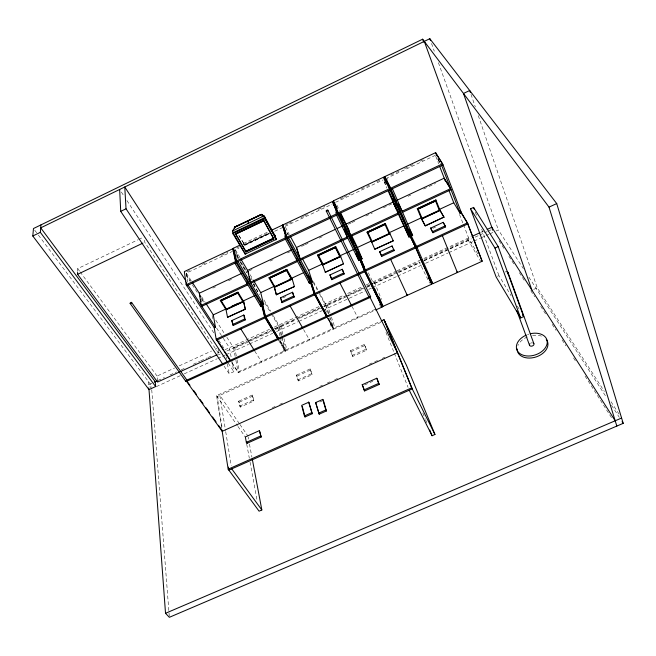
<?xml version="1.0" encoding="UTF-8"?>
<svg xmlns="http://www.w3.org/2000/svg" width="656" height="656" viewBox="0 0 656 656"><rect width="100%" height="100%" fill="white"/><g stroke="black" fill="none" stroke-linecap="round" stroke-linejoin="round"><path stroke-width="0.49" stroke-dasharray="3.28 2.46" d="M77.654 271.469L77.703 268.624L137.793 239.875M138.711 239.432L143.336 237.218M246.41 244.147L245.877 244.393A5.978 5.01 -13 0 0 245.434 244.606L244.565 244.877A0.91 0.763 -12.7 0 0 244.983 244.827L269.411 233.306M243.515 243.458L268.468 231.691M340.259 198.891L342.998 197.595M343.908 197.169L350.296 194.16M361.251 188.994L365.81 186.845M366.729 186.411L369.467 185.123M376.765 181.679L381.333 179.531M390.746 175.095L395.371 172.922M396.298 172.479L399.069 171.175M404.621 168.559L409.246 166.378M410.172 165.943L412.944 164.64M420.34 161.155L423.12 159.843M236.709 247.943L239.481 246.64M243.171 244.893L269.034 232.708M285.286 225.049L288.041 223.753M288.96 223.319L291.715 222.023M300.891 217.694L303.646 216.398M304.564 215.963L307.32 214.668M318.34 209.477L324.761 206.443M186.788 271.707L189.527 270.42M202.294 264.401L206.853 262.252M221.449 255.373L227.829 252.363M269.362 233.126L244.696 244.704L238.44 234.782M268.558 233.913L244.713 245.073L237.972 234.094M335.528 202.335L383.301 179.826M435.379 155.3L386.974 178.104L388.327 180.761M237.349 258.53L235.397 249.764L239.055 248.042M244.532 245.467L269.19 233.848M274.667 231.265L281.973 227.821M285.016 226.394L332.19 204.164M187.608 282.146L186.32 273.126L232.331 251.453M348.402 224.213L351.157 222.925M352.083 222.491L354.839 221.203M365.884 216.037L372.329 213.028M383.375 207.862L387.975 205.705M388.893 205.279L391.657 203.983M408.073 196.316L410.812 195.037M423.612 189.051L428.188 186.911M429.098 186.484L435.502 183.491M249.067 270.92L253.651 268.78M270.133 261.072L274.708 258.931M287.525 252.937L290.272 251.65M301.555 246.377L304.335 245.073M305.261 244.639L308.049 243.343M319.169 238.136L323.81 235.971M212.831 288.099L215.603 286.811M228.526 280.768L233.134 278.611M432.845 228.337L435.535 227.091M282.851 297.914L285.647 296.627M157.497 381.038L157.071 376.052L174.603 368M179.211 365.876L211.494 351.042M215.184 349.353L217.029 348.5M151.954 383.227L148.641 384.752L151.675 388.77M157.94 380.48L164.451 377.495M170.035 374.937L176.546 371.944M181.195 369.812L185.845 367.68M193.282 364.269L199.793 361.276M200.728 360.849L207.23 357.864M208.165 357.438L210.953 356.159M217.464 353.166L219.325 352.313M224.901 349.755L270.477 328.845M274.2 327.139L319.767 306.229M323.49 304.523L343.949 295.134M347.672 293.421L362.555 286.598M366.269 284.893L369.066 283.605M372.78 281.9L396.035 271.231M396.962 270.805L420.217 260.137M423.932 258.431L471.369 236.668M480.668 232.396L484.39 230.691M396.757 272.068L373.239 282.859L373.682 283.941M397.692 271.641L419.11 261.818L429.655 283.13M424.383 259.407L468.991 238.948L478.183 254.52M281.818 335.2L279.464 326.139L319.62 307.721M319.628 294.314L325.417 305.056L324.261 305.589L326.549 312.51M328.902 313.666L325.95 304.819L363.006 287.82M366.688 286.131L371.288 284.023M235.16 356.429L233.454 347.491L248.353 340.661M249.272 340.234L270.395 330.55M274.069 328.869L278.882 326.655L271.117 313.56M218.399 354.847L220.26 353.994M226.771 351.009L247.238 341.628M248.165 341.202L271.42 330.534M275.143 328.828L295.61 319.447M296.537 319.021L319.792 308.353M323.515 306.647L344.908 296.84M345.835 296.414L363.514 288.304M367.237 286.598L370.025 285.319M373.748 283.613L395.142 273.798M398.856 272.092L420.258 262.285M423.973 260.58L471.418 238.825M475.141 237.119L478.855 235.414M479.79 234.987L483.505 233.274M484.44 232.847L487.228 231.568M488.162 231.142L491.877 229.436M374.855 283.408L397.7 272.929M398.618 272.511L419.635 262.876M423.989 260.883L468.392 240.522M280.907 326.754L295.79 319.931M299.513 318.226L322.768 307.557M327.483 305.401L346.844 296.52M347.762 296.102L363.44 288.911M367.122 287.221L369.894 285.95M234.807 348.139L249.526 341.399M250.444 340.972L271.592 331.272M275.274 329.591L278.029 328.32M156.333 386.638L180.556 375.544M184.279 373.838L216.89 358.898M217.817 358.471L221.548 356.766M222.482 356.331L225.27 355.052M226.205 354.625L248.567 344.384M249.493 343.957L272.789 333.289M276.512 331.575L297.939 321.76M298.874 321.333L322.162 310.665M323.096 310.239L365.023 291.026M368.746 289.321L371.542 288.041M372.477 287.615L396.7 276.52M397.626 276.094L421.849 264.991M425.58 263.286L447.941 253.044M448.868 252.617L473.091 241.515M474.026 241.088L480.545 238.103M481.479 237.677L485.202 235.971M486.137 235.545L488.933 234.258M489.86 233.831L493.591 232.126L492.312 230.108M495.985 231.027L498.388 229.928L523.349 268.616M224.09 366.155L229.198 373.805L233.848 371.69L231.625 359.693M375.125 309.329L333.732 328.172L328.451 318.447M279.686 340.53L285.877 350.862L333.445 329.214L329.648 317.783M328.23 318.349L333.994 328.959L374.715 310.427M231.658 362.735L238.276 372.788L285.278 351.403L281.481 336.717M221.646 427.868L216.546 395.617L380.275 321.383M380.841 322.391L217.202 396.56L222.318 428.819M497.56 276.299L498.986 275.651L511.065 295.692M238.727 401.152L252.207 395.068L252.847 396.035L253.856 400.988L240.301 407.097L238.727 401.152L240.301 407.097M296.471 375.084L310.157 368.91L310.739 369.91L312.117 374.74L298.365 380.939L296.471 375.084L298.365 380.939M350.501 350.698L364.375 344.433L364.908 345.466L366.638 350.173L352.69 356.462L350.501 350.698L352.69 356.462M239.374 402.112L252.847 396.035M297.07 376.077L310.739 369.91M351.05 351.714L364.908 345.466M239.653 406.138L253.216 400.021L252.207 395.068M297.758 379.947L311.534 373.74L310.157 368.91M352.141 355.437L366.097 349.148L364.375 344.433M533.705 289.378L537.256 287.779L604.389 391.468M272.289 407.704L275.085 406.458M279.735 404.367L282.531 403.112M319.767 386.409L322.555 385.154M327.213 383.071L330.001 381.817M334.658 379.726L337.455 378.471M369.098 364.277L373.756 362.186M374.683 361.768L377.479 360.513M382.136 358.43L384.924 357.176M319.816 402.005L322.49 400.808M364.629 384.949L369.164 382.932M370.074 382.522L372.788 381.308M34.702 230.174L37.777 234.258M38.392 235.078L151.421 385.564L151.552 387.171M77.703 268.624L79.524 271.084M80.13 271.904L157.071 376.052M244.065 244.59L243.958 244.401A9.414 7.905 -11.7 0 0 243.778 244.081L243.524 243.655M216.546 395.617L237.365 425.596M237.948 426.425L245.434 437.216M239.35 423.62L219.826 395.371L225.541 430.615M239.924 424.457L247.96 436.084M253.216 400.021L253.856 400.988M228.198 363.162L233.848 371.69M232.06 362.752L238.12 371.96L285.065 350.591L278.866 340.267M121.335 192.028L123.574 195.439M126.928 200.556L214.266 333.56M218.743 340.382L224.336 348.902M216.595 328.033L222.72 337.438M223.278 338.291L229.403 347.696L231.437 358.693M611.048 401.751L619.371 414.608M186.32 273.126L191.191 280.653M201.515 296.627L205.262 302.432M186.066 274.274L190.478 281.08M201.499 298.111L204.254 302.375M215.824 320.251L224.639 333.871M226.845 337.274L233.454 347.491M186.222 275.397L190.084 281.35M192.29 284.753L197.8 293.265M201.654 299.226L203.86 302.629M528.9 277.209L606.005 396.7M611.548 405.293L619.313 417.331M499.068 240.744L504.546 249.37M508.925 256.258L514.952 265.746M519.339 272.642L524.816 281.26M530.835 290.739L534.673 296.774M540.7 306.254L546.177 314.872M552.204 324.359L556.034 330.386M562.061 339.874L565.898 345.909M573.565 357.971L575.755 361.423M585.07 376.077L611.909 418.307M254.758 351.091L261.703 362.128L261.523 361.308M437.486 158.719L441.193 164.697M517.363 306.147L519.995 310.509M278.554 340.218L285.278 351.403M279.989 340.587L285.663 350.05L333.182 328.418L327.418 317.816M240.276 262.236L246.5 272.716M253.232 284.064L258.931 293.675M235.397 249.764L239.965 257.496M250.166 274.749L253.175 279.85M236.012 252.74L239.112 257.988M251.018 278.095L252.052 279.841M263.95 299.94L270.674 311.288M273.257 315.659L279.464 326.139M236.767 254.708L238.841 258.202M241.424 262.572L246.082 270.436M253.847 283.54L254.881 285.286M236.931 255.906L239.522 260.268M240.039 261.145L246.779 272.502M253.511 283.868L259.481 294.601M264.901 303.08L270.6 312.691M467.794 239.497L480.479 261.08M311.534 373.74L312.117 374.74M303.605 329.599L309.591 340.07L309.353 339.267M327.196 317.725L333.445 329.214M286.836 232.191L288.771 235.783M313.404 281.522L318.234 290.477M318.718 291.379L325.95 304.819M287.164 233.249L288.123 235.045M313.347 282.67L317.209 289.829M285.483 227.271L289.28 234.331M366.097 349.148L366.638 350.173M351.993 306.393L357.996 318.037L357.709 317.25M384.195 181.597L386.868 186.919M368.319 272.748L372.788 281.941M336.848 205.049L339.48 210.486M384.113 181.679L386.958 188.174M374.404 282.326L381.497 299.423M379.463 303.99L380.619 306.819M422.8 412.968L425.121 418.659M425.506 419.61L427.441 424.35M385.966 332.395L393.977 352.305M394.354 353.256L408.081 387.384M335.109 211.503L336.208 214.258M438.495 159.449L440.324 164.197M438.265 159.441L440.102 164.197M459.52 214.455L463.161 223.868M463.53 224.811L468.991 238.948M435.748 156.251L438.692 163.869M475.329 212.15L477.092 216.89M481.684 229.206L498.986 275.651M431.525 43.493L434.288 51.184M438.421 62.714L498.388 229.928M471.008 94.374L475.313 106.944M478.298 115.645L537.256 287.779M327.106 304.286L330.075 313.125M331.362 316.996L334.929 327.623M330.189 317.529L333.994 328.959M325.417 305.056L328.361 313.912M328.467 318.316L331.985 328.968M284.278 235.397L285.139 238.235M280.604 325.614L282.974 334.667M284.007 338.627L286.844 349.509M282.072 336.192L285.877 350.862M278.882 326.655L281.227 335.724M277.742 327.18L280.071 336.257M280.325 337.25L283.884 351.132M234.586 346.975L236.299 355.905M237.046 359.783L239.284 371.427M235.898 360.308L238.276 372.788M248.148 437.085L248.526 439.077M249.46 444.071L251.896 457.052M246.73 444.21L249.313 458.2M250.051 462.201L257.242 501.176M226.156 356.774L226.509 358.775M227.411 363.785L229.198 373.805M218.12 349.049L218.94 353.896L144.722 242.253L144.336 237.693M212.134 315.397L212.774 319.177M225.705 431.615L231.248 465.85M151.749 389.795L169.346 617.312M148.404 381.546L148.928 388.639M530.515 343.285A2.329 1.599 -17.7 0 1 532.18 342.809M505.087 271.986A2.485 1.566 -19.5 0 1 506.006 271.756M517.928 345.482A15.793 10.881 -17.6 0 1 518.494 344.326M520.06 342.104A15.793 10.881 -17.6 0 1 529.597 336.167M532.533 335.495A15.793 10.881 -17.6 0 1 542.594 336.585M527.473 334.593A15.826 10.873 -17.7 0 1 528.851 334.125"/><path stroke-width="0.98" d="M217.079 354.748L157.588 382.038L77.597 274.323L77.629 272.42M248.14 223.352L248.321 220.703M616.837 426.064L549.006 207.116L422.636 39.196L33.472 228.534L32.8 236.004L149.002 389.607L155.661 386.556L40.344 232.339L40.934 224.901M262.293 214.938L261.375 214.709L234.774 227.32L234.454 228.14M235.906 226.591L235.258 226.886A10.898 9.241 -12.3 0 0 234.979 227.025L232.536 230.928L232.888 231.978A11.341 9.619 -10.4 0 1 233.003 232.167L233.192 232.495M234.889 227.074L234.413 227.96M234.381 227.501L234.381 227.87A3.362 2.87 -12.1 0 0 234.618 228.329L234.651 228.378M233.528 230.272L232.503 231.019L263.466 216.095L264.442 216.439A8.864 7.577 -14.5 0 1 264.704 216.89L265.278 217.948M185.984 380.628L185.82 381.333L186.534 381.366L370.058 297.488L369.672 296.545L186.402 380.332L186.534 381.366L222.187 431.304L397.421 352.715L369.672 296.545M275.864 238.973L276.02 238.358L264.917 218.194L263.983 217.956L233.011 232.732L245.016 253.38M274.889 237.349L275.463 236.455L264.393 216.324M233.249 232.511L233.151 234.044L245.188 254.126L276.258 239.374L264.655 218.612L233.47 233.224M148.945 388.828L165.525 613.278L169.346 617.312L623.2 423.35L556.723 203.581L429.803 38.688L40.705 227.853L155.259 381.71L155.661 386.556M32.8 236.004L40.344 232.339M186.534 381.366L187.181 380.636L186.657 380.25M222.95 364.449L120.729 211.355L126.034 208.797L124.763 186.993L185.984 281.022M77.597 274.323L142.885 243.138M236.185 226.459L236.742 226.189M237.48 225.844L238.128 225.533M257.677 216.267L258.103 216.062M258.858 215.701L259.538 215.381M260.211 215.061L260.711 214.824A7.569 6.462 -15.3 0 1 261.236 214.586M262.08 216.751L264.327 216.234M234.733 227.14L261.326 214.537L262.302 214.873A3.829 3.288 -14.8 0 1 262.416 215.061L262.556 215.324A11.783 10.119 -16.7 0 0 262.654 215.512M259.702 215.299L260.129 215.102M333.355 200.851L383.596 177.161L389.943 189.855L338.701 213.905L333.355 200.851L337.004 208.346M459.954 210.396L467.474 222.868L482.152 261.244L432.796 283.712L421.357 260.793L384.728 176.636L435.633 152.635L442.595 163.82L461.447 212.864L460.184 213.446L453.763 202.753L449.016 190.511M253.683 280.694L260.719 292.601L263.655 304.589L262.457 305.138L236.152 261.031L233.347 248.247L239.817 245.196M271.24 230.387L282.334 225.156L284.819 229.772M302.547 259.013L308.648 270.354L312.436 282.031L311.223 282.597L286.705 237.292L282.9 224.885L332.51 201.499L364.4 266.943M234.34 251.535L232.716 248.788L184.336 271.592L186.165 284.745L214.217 327.697L216.168 339.201L230.002 360.226M245.959 251.781L273.716 238.727M246 251.945L273.765 238.899L273.552 238.161L245.82 251.207L246 251.945L235.611 234.028L263.753 220.711L273.765 238.899M384.728 176.636L390.623 188.223L442.595 163.82M236.152 261.031L286.123 237.562L282.334 225.156M286.705 237.292L337.332 213.512L332.51 201.499M186.165 284.745L235.504 261.58L232.716 248.788M396.306 209.551L393.493 203.122L398.922 213.971L351.116 236.242L346.065 224.057L393.042 202.089L398.463 212.921L350.624 235.217M396.642 200.408L444.227 178.153L450.615 188.625L402.136 211.216L398.479 204.008M296.397 258.562L296.996 260.481L250.346 282.219L247.583 270.379L291.567 249.805M344.285 229.584L347.278 237.046L300.038 259.063L296.389 247.558L335.364 229.329M337.217 228.46L342.785 225.853M246.828 281.924L247.279 283.9L201.203 305.368L199.301 293.207L241.793 273.331M402.595 212.265L451.025 189.699L444.645 179.219L445.375 181.097M250.928 283.187L297.537 261.473M341.3 241.088L300.571 260.063L296.922 248.542M343.154 240.219L347.778 238.071M247.853 284.868L201.818 306.319L201.531 304.441M220.285 300.432L237.98 292.199L243.671 301.612L226.107 309.763L220.309 300.587L237.98 292.199M268.968 277.775L286.885 269.427L292.215 279.087L274.429 287.344L269.001 277.923L286.885 269.427M317.611 255.127L335.757 246.681L340.726 256.586L322.719 264.942L317.611 255.127L322.67 264.794M366.983 232.142L385.359 223.589L367.048 232.281L371.722 242.203L389.951 233.749L385.359 223.589M417.282 208.731L435.896 200.064L417.282 208.731L421.636 219.047L440.102 210.486L435.896 200.064M317.66 255.274L335.757 246.681M221.195 300.776L237.702 293.052L242.81 301.424L226.402 309.033L221.187 300.735L237.702 293.084M269.862 278.078L286.582 270.297L291.362 278.89L286.598 270.338L269.87 278.119L274.757 286.598L291.354 278.857M318.504 255.438L335.437 247.558L339.882 256.381L323.064 264.179L318.521 255.479L335.437 247.558M367.893 232.503L385.023 224.483L389.123 233.536L372.091 241.433L367.877 232.462L385.039 224.516M418.192 209.092L435.543 200.974L439.274 210.256L422.013 218.227L418.175 209.059L435.559 201.007M397.11 211.38L409.024 237.095L410.271 236.521L389.467 188.764L338.184 212.847L360.849 259.374L362.079 258.808L357.422 247.46L371.255 241.039M389.697 232.478L403.53 226.058M407.064 224.426L421.718 217.628M439.11 209.551L453.763 202.753M260.719 292.601L274.495 286.205M289.181 279.39L303.876 272.568M308.648 270.354L322.588 263.884M340.251 255.684L354.199 249.214M214.217 327.697L215.398 327.155L213.298 314.855L226.263 308.837M231.822 306.254L238.3 303.252M242.933 301.096L254.979 295.512M340.669 256.439L322.621 264.745L325.269 272.273L343.482 263.843L340.628 256.389M243.565 301.432L245.229 309.083L227.46 317.307L245.344 309.263L243.638 301.457L225.992 309.583L227.583 317.488M276.332 294.683L294.429 286.549L276.332 294.683L274.323 287.156L292.174 278.939L294.429 286.549M421.546 218.85L425.236 225.762L443.915 217.111L425.318 225.959L421.562 218.915L440.02 210.281L443.915 217.111M374.83 249.329L393.272 240.793L374.732 249.132L371.624 242.007L389.861 233.544L393.272 240.793M392.386 188.715L412.632 235.438L411.386 236.012L390.623 188.223M470.549 208.805L473.566 207.411L498.191 246.59L523.668 316.61L520.634 317.963L496.133 276.939L470.549 208.805L494.968 248.058L520.634 317.963M285.426 239.186L309.452 283.417L310.657 282.851L286.123 237.562M336.577 215.176L358.807 260.588L360.029 260.022L337.332 213.512M234.864 263.171L260.645 306.237L261.842 305.68L235.504 261.58M379.668 251.699L392.067 245.967L394.215 250.608L381.751 256.357L379.668 251.699L381.751 256.357M430.631 228.14L443.194 222.335L445.186 225.869L445.604 226.902L432.976 232.724L430.631 228.14L432.976 232.724M280.448 297.832L292.543 292.24L294.208 297.045L282.047 302.654L280.448 297.832L280.998 298.775M330.001 274.93L342.252 269.263L342.744 270.239L344.146 273.987L331.838 279.669L330.001 274.93L331.838 279.669M231.822 320.571L243.77 315.044L244.344 315.971L245.188 319.923L233.183 325.466L231.822 320.571L233.183 325.466M381.292 255.364L393.764 249.608L394.215 250.608M432.55 231.699L445.186 225.869M281.506 301.711L293.667 296.094L292.543 292.24M331.337 278.702L343.654 273.011L342.252 269.263M232.601 324.548L244.614 318.996L243.77 315.044M365.195 269.993L415.437 246.836L431.689 284.204L382.948 306.393L365.195 269.993L358.143 252.749M467.474 222.868L416.568 246.328L432.796 283.712M278.652 338.808L265.18 316.356L314.175 293.781L308.468 276.037M327.27 316.586L314.741 293.519L364.359 270.657L355.404 248.657M216.168 339.201L264.557 316.905L260.949 301.99M154.226 382.186L157.014 380.906M472.295 236.242L479.741 232.823M487.178 229.411L491.828 227.279L615.197 420.767M421.357 260.793L422.538 260.252M371.288 284.023L372.46 283.482M549.006 207.116L556.723 203.581M494.968 248.058L498.191 246.59M375.65 310.001L382.153 307.041L374.461 288.345M381.21 320.964L383.998 319.693L406.482 365.326L434.953 434.477L432.074 435.732L409.229 390.23M308.763 402.21L301.67 405.383L304.425 415.937L305.048 416.937L312.231 413.731L308.763 402.21L312.231 413.731M315.643 402.595L322.785 399.397L323.383 400.414L326.442 410.951L319.21 414.174L315.643 402.595L319.21 414.174M259.423 430.631L245.328 436.929L246.336 442.365L247.009 443.333L261.178 437.019L259.423 430.631L261.178 437.019M362.251 384.728L376.774 378.25L377.323 379.291L379.217 384.441L364.613 390.943L362.251 384.728L364.613 390.943M304.425 415.937L311.616 412.731M246.336 442.365L260.522 436.043M364.047 389.91L378.668 383.399L376.774 378.25M318.595 413.165L325.835 409.943L322.785 399.397M252.273 459.052L261.834 509.966L259.087 511.172L228.173 469.188L411.706 387.844L434.953 434.477M165.525 613.278L621.593 418.036M263.466 216.095L264.278 216.218M261.236 214.586L262.211 214.742M261.851 214.479L263.999 216.037M231.74 468.868L261.834 509.966M130.15 303.449L185.796 381.308M131.602 302.473A0.877 0.451 -34.3 0 1 130.724 303.531A0.877 0.451 -34.3 0 1 130.306 302.875A0.877 0.451 -34.3 0 1 131.602 302.473L187.132 380.39M186.402 380.332L189.961 385.326M193.528 390.312L196.497 394.477M200.055 399.471L203.024 403.629M205.992 407.794L209.559 412.78M212.528 416.945L216.086 421.939M218.456 425.268L221.425 429.426M126.034 208.797L227.074 361.456M217.177 340.128L223.237 349.345M224.344 351.017L229.854 359.398M188.034 285.155L215.398 327.155M192.274 282.326L199.301 293.207M206.337 304.089L213.298 314.855M622.093 421.628L623.2 423.35M240.867 329.017L254.225 350.238M436.06 153.742L443.021 164.943L391.099 189.322L385.203 177.71M244.614 318.996L245.188 319.923M460.11 211.027L467.876 223.909L417.011 247.337L405.761 224.959M522.619 314.864L523.668 316.61M264.926 317.045L277.841 338.545M264.557 316.905L278.037 339.357M278.447 338.004L265.549 316.495L265.746 317.291L314.7 294.741L309.558 278.767M325.835 409.943L326.442 410.951M233.544 250.879L234.577 252.626M237.997 261.449L263.655 304.589M240.982 259.218L247.583 270.379M233.347 248.247L233.938 249.247M482.152 261.244L467.441 223.196M440.02 210.346L443.997 217.316M290.141 306.057L302.605 327.861M445.604 226.902L443.194 222.335M293.667 296.094L294.208 297.045M274.585 234.856L275.102 235.807A10.603 8.946 -17.2 0 0 275.315 236.176L275.315 237.078L275.504 236.57M263.228 216.546L262.129 214.496L261.277 214.356L234.692 226.96L234.372 227.78M456.994 271.773L457.396 272.519L442.365 235.66M315.495 294.585L327.008 315.798M314.445 293.962L326.934 316.938M314.175 293.781L326.713 316.84M282.9 224.885L287.262 238.325L337.848 214.578L333.027 202.548M283.212 227.238L285.631 231.724M288.517 237.734L312.436 282.031M290.223 236.094L296.389 247.558M378.668 383.399L379.217 384.441M325.269 272.273L343.482 263.843M339.972 283.097L351.526 305.491M343.654 273.011L344.146 273.987M409.631 229.51L412.632 235.438M335.454 247.599L339.882 256.381M406.876 229.731L415.437 246.836M406.982 230.076L415.879 247.853L365.671 270.977L358.192 252.683M428.253 277.291L431.689 284.204M326.27 211.043L369.131 297.389M327.869 210.256A0.894 0.476 -26.9 0 1 326.811 211.207A0.894 0.476 -26.9 0 1 326.508 210.437A0.894 0.476 -26.9 0 1 327.869 210.256L370.599 296.643M364.531 270.887L381.833 306.27M364.359 270.657L382.153 307.041M339.98 213.315L362.079 258.808M340.136 214.791L341.924 218.473M350.435 235.963L353.568 242.408M334.281 202.925L336.963 208.444M341.44 217.653L342.334 219.489M350.394 236.053L352.182 239.735M333.437 203.581L355.88 249.633M340.8 213.2L346.065 224.057M346.557 225.074L349.164 230.445M351.772 235.816L357.422 247.46M275.996 238.308L276.209 239.046M390.697 259.456L407.245 295.331L406.9 294.569M392.067 245.967L392.526 246.968M388.655 190.461L409.024 237.095M388.172 190.953L393.042 202.089M385.703 178.703L406.277 225.992M383.596 177.161L386.491 183.795M393.042 198.661L394.256 201.433M394.978 203.237L396.183 206.017M379.127 297.135L382.948 306.393M429.762 430.041L432.074 435.732M355.445 248.567L364.843 271.641L315.265 294.478L310.419 279.456M384.506 320.727L412.23 388.901L228.878 470.139L228.395 467.121M383.998 319.693L411.706 387.844M356.118 253.954L358.807 260.588M435.633 152.635L436.798 155.644M439.799 166.722L444.227 178.153M441.718 165.55L460.184 213.446M473.566 207.411L474.272 209.305M516.879 310.887L529.597 345.425M507.965 272.396L533.836 343.555M422.636 39.196L423.686 42.074M424.284 41.377L492.541 229.247M429.803 38.688L430.492 40.615M531.926 290.173L463.48 93.464L469.688 90.503L470.352 92.439M310.28 279.669L314.741 293.519M308.828 281.465L309.452 283.417M282.884 226.181L286.688 238.595L236.759 262.031L234.184 250.338M275.692 239.26L275.864 239.85M264.917 218.194L265.114 218.915M263.983 217.956L264.188 218.678M263.597 220.154L263.802 220.875L235.652 234.2L235.479 233.462M281.26 299.743L282.047 302.654M274.388 287.197L276.438 294.872M302.285 406.384L305.048 416.937M262.466 303.818L265.311 315.52M261.785 302.375L265.18 316.356M261.375 302.408L265.122 317.84L216.767 340.111L216.628 339.291M260.194 304.384L260.645 306.237M245.467 253.306L245.647 254.052M244.557 253.093L244.729 253.839M248.157 271.346L248.845 274.306M249.305 276.283L250.231 280.227M232.978 233.306L233.151 234.044M233.306 249.788L236.111 262.589L186.804 285.729L186.386 282.72M246.672 441.521L247.009 443.333M221.966 429.885L228.173 469.188M200.055 295.077L200.351 296.955M200.793 299.759L201.089 301.637M119.654 189.469L120.729 211.355M533.033 342.94A2.329 1.599 -17.7 0 1 533.615 345.097A2.329 1.599 -17.7 0 1 530.524 346.081A2.329 1.599 -17.7 0 1 529.745 343.998M506.719 271.74A2.485 1.566 -19.5 0 1 507.777 273.823M546.259 339.365A15.793 10.881 -17.6 0 1 536.067 356.946A15.793 10.881 -17.6 0 1 517.149 348.918M530.294 333.748A15.826 10.873 -17.7 0 1 546.399 345.909A15.826 10.873 -17.7 0 1 521.118 354.355A15.826 10.873 -17.7 0 1 526.178 335.118M369.787 296.496A0.828 0.508 -26.3 0 1 370.624 296.93A0.828 0.508 -26.3 0 1 369.451 297.594A0.828 0.508 -26.3 0 1 369.385 296.725M263.655 220.35L235.529 233.659L245.869 251.404L273.609 238.366L263.655 220.35"/></g></svg>
